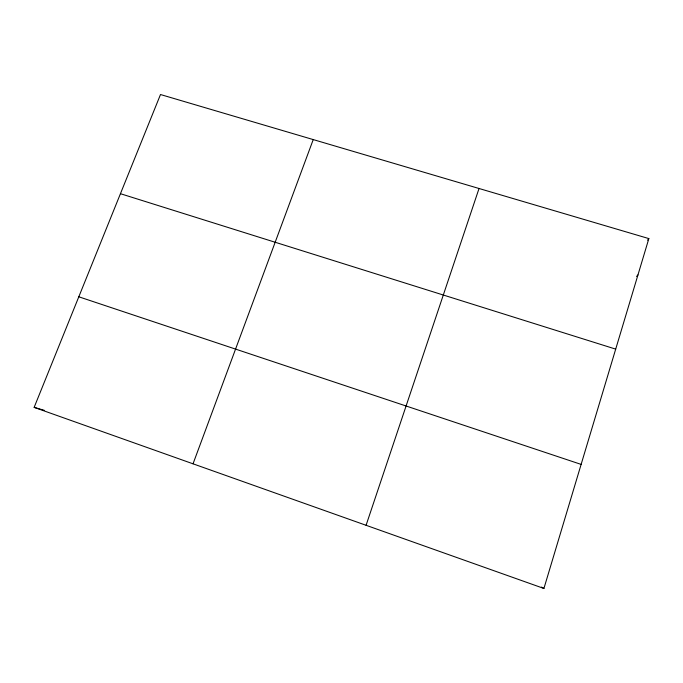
<?xml version="1.0" encoding="UTF-8"?>
<svg xmlns="http://www.w3.org/2000/svg" width="683" height="683" viewBox="0 0 683 683"><rect width="100%" height="100%" fill="white"/><g stroke="black" fill="none" stroke-linecap="round" stroke-linejoin="round"><path stroke-width="1.02" d="M543.916 588.473L648.85 238.589L160.496 94.527L34.15 407.367L543.916 588.473L541.431 587.081M366.079 525.295L479.039 188.491M193.033 463.817L313.232 139.58M647.569 240.16L648.85 238.589M636.573 276.47L637.956 274.925M34.15 407.367L44.233 410.287M120.447 193.699L615.699 349.124M78.81 296.798L581.122 464.397"/></g></svg>
